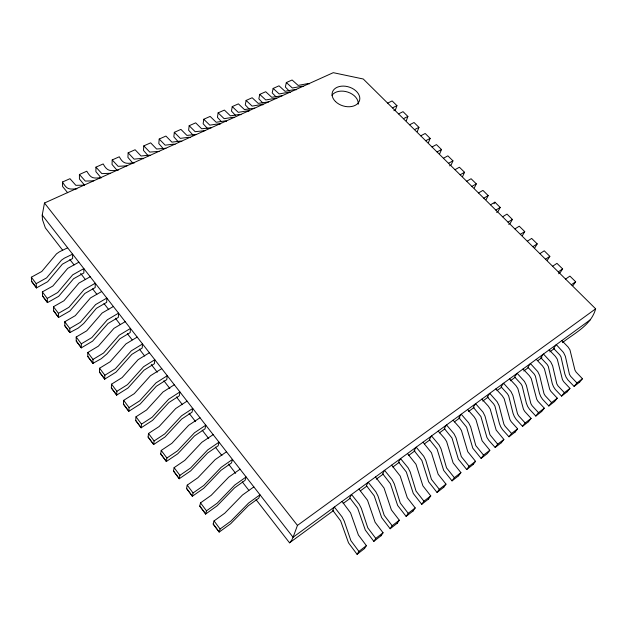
<?xml version="1.0" encoding="UTF-8"?>
<svg xmlns="http://www.w3.org/2000/svg" width="627" height="627" viewBox="0 0 627 627"><rect width="100%" height="100%" fill="white"/><g stroke="black" fill="none" stroke-linecap="round" stroke-linejoin="round"><path stroke-width="0.94" d="M125.188 321.682L113.957 328.344L98.337 346.182L87.796 352.507L87.772 356.473L92.921 363.362L101.268 358.699L106.864 353.989L119.82 338.831L130.189 332.584L130.463 328.454L119.24 335.194L103.541 353.048L92.984 359.42L92.921 363.362M118.237 170.191C110.227 170.889 107.397 171.696 103.173 163.937L95.955 167.143L95.892 171.665L100.978 177.7M137.195 337.099L125.949 343.902L110.14 361.771L99.575 368.221L99.474 372.117L104.709 379.108L116.026 372.148L131.811 354.404L142.196 348.04L142.548 343.972L131.302 350.854L115.415 368.739L104.842 375.244L104.709 379.108M134.586 162.808C126.552 163.514 123.543 164.658 119.287 156.781L112.202 159.924L112.045 164.454L117.139 170.403M116.669 395.096L116.881 391.295L127.469 384.664L143.559 366.74L154.814 359.726L154.383 363.723L143.983 370.212L128.01 387.995L116.669 395.096L111.355 387.995L111.535 384.171L122.116 377.595L138.112 359.686L149.383 352.75M150.629 155.559L149.391 155.12L141.059 156.013L135.111 149.751L128.151 152.839L127.908 157.361L132.579 162.824M161.758 368.637L150.472 375.714L134.272 393.654L123.676 400.363L123.417 404.117L128.809 411.32L140.166 404.07L156.342 386.263L166.751 379.641L167.268 375.714L155.99 382.878L139.711 400.833L129.099 407.597L128.809 411.32L123.425 404.031M165.951 148.254L156.617 149.022L150.652 142.846L143.81 145.879L143.489 150.402L148.168 155.794M181.846 141.459L180.576 141.059L171.9 142.157L165.92 136.059L159.203 139.045L158.796 143.559L163.482 148.889M174.314 384.759L163.012 391.985L146.616 409.956L135.996 416.798L135.659 420.474L141.13 427.786L152.51 420.396L168.882 402.558L179.306 395.802L179.91 391.946L168.624 399.258L152.134 417.245L141.506 424.15L141.13 427.786M196.604 134.413L186.909 135.408L180.921 129.397L174.322 132.328L173.844 136.843L178.523 142.102M153.646 444.512L154.101 440.953L164.744 433.908L181.446 415.889L192.748 408.428L192.058 412.205L181.618 419.095L165.034 436.972L153.646 444.512L148.09 437.082L148.513 433.492L159.148 426.509L175.748 408.498L187.065 401.131M211.526 127.681L201.667 128.778L195.663 122.845L189.174 125.729L188.625 130.236L193.304 135.432M226.629 121.238L225.312 120.878L216.166 122.265L210.147 116.41L203.775 119.248L203.148 123.746L207.255 128.237M200.013 417.754L188.68 425.278L171.869 443.313L161.217 450.437L160.708 453.948L166.351 461.488L177.755 453.799L194.55 435.89L205.005 428.86L205.781 425.169L194.464 432.779L177.559 450.829L166.9 458.016L166.351 461.488M241.034 114.733L239.71 114.388L230.415 115.862L224.395 110.086L218.125 112.868L217.436 117.367L221.535 121.803M254.742 108.173L244.42 109.56L238.393 103.863L232.233 106.598L231.473 111.089L235.572 115.478M179.251 478.73L179.894 475.344L190.561 468.016L207.686 449.935L219.019 442.168L218.149 445.773L207.678 452.953L190.679 470.885L179.251 478.73L173.522 471.073L174.118 467.648L184.785 460.383L201.816 442.317L213.156 434.636M268.662 101.895L258.199 103.377L252.164 97.749L246.105 100.438L245.282 104.921L249.295 109.169M62.708 250.275L45.348 227.883L42.456 219.607L42.221 215.139L44.478 203.023L333.266 72.677L363.26 79.002L595.65 308.829C591.104 325.358 574.818 332.882 562.419 342.632M282.338 95.719L271.742 97.287L265.699 91.73L259.743 94.379L258.865 98.854L262.87 103.055M226.512 451.785L215.155 459.622L197.913 477.719L187.23 485.133L186.54 488.472L192.356 496.247L203.799 488.237L221.017 470.274L231.496 462.953L232.468 459.434L221.119 467.358L203.775 485.47L193.085 492.955L192.356 496.247M296.234 89.802L294.862 89.512L285.05 91.307L279.007 85.821L273.145 88.423L272.204 92.898L276.209 97.044M309.464 83.83L308.076 83.548L298.154 85.421L292.104 79.997L286.335 82.56L285.34 87.028L289.345 91.127M240.078 469.2L228.69 477.178L211.221 495.299L200.522 502.87L199.747 506.114L205.656 514.015L217.107 505.84L234.553 487.853L245.039 480.376L246.121 476.967L234.749 485.039L217.185 503.175L206.479 510.817L205.656 514.015M213.188 523.992L219.199 532.017L220.101 528.984L230.814 521.186L248.621 503.026L260.001 494.781L258.81 498.104L248.316 505.73L230.642 523.741L219.176 532.088L213.172 524.062L214.05 520.919L224.764 513.192L242.461 495.04L253.857 486.889M387.69 103.102L392.141 100.931L396.946 105.657L395.418 109.96L393.866 110.713M595.65 308.829L297.457 525.402L293.075 537.261L291.673 540.278L289.533 542.817L256.02 499.594M406.296 120.721L407.887 116.45L403.036 111.661L398.584 113.879M417.292 131.592L418.954 127.344L414.039 122.508L409.596 124.773M428.437 142.595L430.153 138.387L425.184 133.488L420.748 135.8M439.699 153.74L441.486 149.555L436.463 144.602L432.034 146.961M443.454 158.255L447.866 155.841L452.96 160.857L451.103 165.011L449.567 165.841M462.64 176.414L464.56 172.292L459.411 167.221L455.006 169.682M474.31 187.951L476.308 183.868L471.096 178.734L466.7 181.242M486.121 199.629L488.19 195.585L482.923 190.389L478.534 192.944M494.06 203.751L494.883 202.176L500.221 207.435L498.081 211.448L496.56 212.357M502.635 216.777L507 214.113L512.4 219.434L510.182 223.408L508.669 224.341M522.432 235.517L524.728 231.582L519.258 226.198L514.908 228.918M534.831 247.775L537.206 243.879L531.672 238.425L527.331 241.207M358.91 551.415L350.908 540.686L344.239 521.115L342.013 516.82L334.379 507.039L332.702 510.253L340.626 520.857L348.51 542.849L357.077 554.323L358.91 551.415L366.372 545.647L358.385 534.996L350.579 512.886L342.036 501.435M547.387 260.181L549.84 256.333L544.236 250.808L539.91 253.645M364.491 548.586L366.372 545.647M375.761 538.397L367.79 527.832L361.34 508.364L359.146 504.116L351.528 494.491L349.756 497.752L357.656 508.191L365.298 530.058L373.833 541.36L375.761 538.397L383.058 532.762L375.103 522.267L367.532 500.283L358.942 489.068M381.091 535.748L383.058 532.762M552.646 266.24L556.956 263.348L562.638 268.936L560.091 272.745L558.602 273.756M392.165 525.724L384.218 515.323L377.979 495.957L375.816 491.748L368.229 482.273L366.364 485.58L374.233 495.863L381.639 517.604L390.151 528.741L392.165 525.724L399.305 520.206L391.373 509.876L384.037 488.018L375.471 476.967M397.252 523.247L399.305 520.206M408.216 513.325L400.3 503.073L394.265 483.817L392.134 479.647L384.563 470.321L382.611 473.667L390.456 483.801L397.643 505.425L406.116 516.389L408.216 513.325L415.199 507.925L407.299 497.744L400.183 476.011L391.656 465.132M413.068 511.013L415.199 507.925M573.023 285.528L575.657 281.766L569.904 276.107L565.609 279.054M423.923 501.192L416.038 491.09L410.199 471.935L408.099 467.805L400.551 458.619L398.521 462.005L406.327 471.998L413.303 493.488L421.744 504.296L423.923 501.192L430.757 495.91L422.896 485.87L415.991 464.27L407.495 453.54M428.547 499.037L430.757 495.91M439.3 489.311L431.447 479.357L425.796 460.312L423.719 456.221L416.203 447.169L414.086 450.594L421.869 460.437L428.641 481.81L437.043 492.461L439.3 489.311L445.993 484.138L438.155 474.247L431.462 452.765L422.998 442.192M443.712 487.304L445.993 484.138M454.356 477.68L446.534 467.867L441.071 448.924L439.025 444.872L431.525 435.953L429.338 439.417L437.09 449.12L443.657 470.368L452.028 480.87L454.356 477.68L460.916 472.617L453.109 462.859L446.612 441.51L444.637 438.43L438.179 431.086M458.556 475.822L460.916 472.617M469.098 466.284L461.315 456.613L456.025 437.771L454.003 433.759L446.534 424.973L444.277 428.468L451.996 438.038L458.368 459.16L466.707 469.513L469.098 466.284L475.525 461.323L467.758 451.706L461.448 430.483L459.489 427.434L453.055 420.2M473.103 464.568L475.525 461.323M483.542 455.124L475.791 445.585L470.673 426.854L468.682 422.872L461.237 414.22L458.909 417.739L466.598 427.183L472.782 448.18L481.089 458.392L483.542 455.124L489.836 450.264L482.1 440.781L475.979 419.675L474.036 416.673L467.624 409.541M489.836 450.264L487.359 453.548L481.089 458.392M497.697 444.19L489.977 434.777L485.024 416.148L483.056 412.205L475.634 403.678L473.252 407.229L480.901 416.54L486.913 437.419L488.825 440.373L495.181 447.49L497.697 444.19L503.865 439.425L496.161 430.075L490.22 409.094L488.292 406.116L481.897 399.093M501.326 442.74L503.865 439.425M511.569 433.476L505.143 426.321L503.889 424.189L499.092 405.669L497.148 401.758L489.75 393.348L487.304 396.93L493.668 403.976L494.93 406.116L499.468 423.734L500.761 426.869L502.658 429.793L508.991 436.807L511.569 433.476L517.612 428.805L511.193 421.697L509.947 419.573L504.179 398.717L502.258 395.778L495.886 388.858M515.01 432.152L517.612 428.805M525.167 422.974L518.756 415.92L517.518 413.812L512.87 395.386L510.958 391.514L503.591 383.222L501.083 386.828L507.423 393.78L508.669 395.896L513.066 413.42L514.336 416.532L516.217 419.416L522.534 426.336L525.167 422.974L531.093 418.397L524.689 411.39L523.459 409.29L517.855 388.552L515.958 385.644L509.602 378.826M528.436 421.767L531.093 418.397M538.499 412.676L532.111 405.724L530.881 403.639L526.382 385.315L524.493 381.475L517.15 373.3L514.587 376.929L520.912 383.779L522.15 385.871L526.398 403.302L527.644 406.39L529.517 409.251L535.811 416.062L538.499 412.676L544.307 408.185L537.927 401.28L536.704 399.195L531.265 378.583L529.384 375.706L523.051 368.982M541.603 411.586L544.307 408.185M551.564 402.573L545.2 395.723L543.985 393.654L539.635 375.44L537.77 371.631L530.45 363.566L527.832 367.218L534.141 373.974L535.364 376.043L539.479 393.38L540.701 396.444L542.559 399.274L548.829 405.99L551.564 402.573L557.27 398.176L550.914 391.366L549.699 389.304L544.416 368.809L542.543 365.964L536.234 359.334M554.511 401.601L557.27 398.176M564.371 392.682L558.03 385.926L556.823 383.881L552.614 365.76L550.765 361.991L543.491 354.02L540.811 357.703L547.097 364.365L548.304 366.419L552.285 383.661L553.492 386.702L555.334 389.5L561.588 396.123L564.371 392.682L569.959 388.364L563.626 381.647L562.427 379.609L557.301 359.24L555.444 356.418L549.166 349.874M567.161 391.812L569.959 388.364M576.95 382.972L570.625 376.302L569.434 374.272L565.358 356.261L563.532 352.523L556.29 344.662L553.563 348.361L559.817 354.929L561.016 356.967L564.872 374.107L566.056 377.125L567.882 379.899L574.12 386.428L576.95 382.972L582.436 378.732L576.127 372.109L574.928 370.087L569.951 349.835L568.109 347.044L561.855 340.586M579.583 382.204L582.436 378.732M357.077 554.323L364.538 548.515M373.833 541.36L381.13 535.677M390.151 528.741L397.291 523.177M406.116 516.389L413.115 510.942M421.744 504.296L428.594 498.967M437.043 492.461L443.759 487.242M452.028 480.87L458.611 475.752M466.707 469.513L473.158 464.497M495.181 447.49L501.381 442.67M508.991 436.807L515.073 432.081M522.534 426.336L528.49 421.697M535.811 416.062L541.657 411.508M548.829 405.99L554.566 401.523M561.588 396.123L567.216 391.742M574.12 386.428L579.646 382.125M289.533 542.817L333.697 510.417M343.165 503.473L350.266 498.269M360.517 490.745L366.826 486.121M376.286 479.177L383.387 473.973M392.855 467.029L399.164 462.397M408.624 455.453L414.933 450.829M424.401 443.885L429.918 439.833M439.386 432.889L444.904 428.844M454.371 421.9L459.889 417.848M468.565 411.484L474.083 407.432M482.759 401.068L488.284 397.016M496.96 390.652L501.686 387.188M510.362 380.816L515.096 377.352M523.772 370.988L528.506 367.516M537.966 360.572L541.916 357.68M549.801 351.888L554.534 348.424M590.407 319.699L293.075 537.261L42.221 215.139M571.362 284.752L575.657 281.766M558.328 271.859L562.638 268.936M545.521 259.194L549.84 256.333M532.872 246.685L537.206 243.879M520.379 234.333L524.728 231.582M508.042 222.13L512.4 219.434M495.847 210.076L500.221 207.435M490.51 204.794L494.883 202.176M483.809 198.163L488.19 195.585M471.912 186.399L476.308 183.868M460.155 174.776L464.56 172.292M448.54 163.286L452.96 160.857M81.314 347.844L92.592 341.151L108.009 323.477L118.354 317.356L118.55 313.155L107.342 319.77L91.832 337.585L81.298 343.839L81.314 347.844L76.235 341.057L76.188 337.02L86.714 330.821L102.138 313.022L113.354 306.485M437.066 151.938L441.486 149.555M425.717 140.722L430.153 138.387M64.863 325.774L69.871 332.467L69.785 328.477L80.295 322.349L95.625 304.573L106.817 298.091L106.692 302.347L96.362 308.351L83.728 323.461L78.203 328.101L69.871 332.553L64.863 325.86L64.746 321.761L75.256 315.679L90.5 297.919L101.692 291.516M58.593 317.481L69.832 311.039L84.88 293.444L95.194 287.558L95.249 283.239L84.081 289.596L68.931 307.324L58.436 313.343L58.593 317.481L53.656 310.882L53.467 306.721L63.954 300.756L79.026 283.036L90.202 276.758M414.51 129.632L418.954 127.344M47.48 302.622L58.687 296.312L73.571 278.749L83.861 272.972L83.846 268.599L72.701 274.83L57.723 292.527L47.252 298.428L47.48 302.622L42.612 296.124L42.362 291.9L52.825 286.045L67.716 268.372L78.869 262.204M403.443 118.691L407.887 116.45M36.46 287.911L47.652 281.711L62.363 264.194L72.638 258.528L72.607 254.162L64.338 258.167L61.422 260.205L46.625 277.863L36.178 283.647L36.46 287.911L31.671 281.499L31.35 277.212L41.79 271.475L56.516 253.841L59.424 251.811L67.645 247.798M392.486 107.852L396.946 105.657M67.677 192.732L62.606 186.54L62.481 182.018L69.973 178.687L75.851 185.318L84.136 185.184M84.52 185.13L79.441 179.016L79.417 174.494L86.769 171.226C91.55 179.048 92.921 178.248 101.59 177.707M204.958 130.643L195.169 131.694L189.174 125.729M159.023 151.381L149.775 152.095L143.81 145.879M126.975 165.841L118.127 166.32L112.202 159.924M303.64 86.463L302.261 86.173L292.386 88.015L286.335 82.56M290.317 92.482L288.945 92.185L279.187 93.94L273.145 88.423M110.501 173.279L101.864 173.624L95.955 167.143M276.781 98.596L275.418 98.282L265.777 99.967L259.743 94.379M262.995 104.819L261.647 104.497L252.132 106.096L246.105 100.438M93.721 180.85L85.303 181.07L79.417 174.494M248.966 111.151L247.634 110.814L238.26 112.335L232.233 106.598M234.702 117.594L233.377 117.241L224.145 118.675L218.125 112.868M220.179 124.154L218.87 123.785L209.786 125.134L203.775 119.248M190.357 137.619L189.08 137.227L180.31 138.379L174.322 132.328M175.043 144.539L173.781 144.124L165.175 145.174L159.203 139.045M143.567 158.749L142.337 158.302L134.092 159.14L128.151 152.839M76.925 188.845C68.359 189.323 67.199 189.652 62.481 182.018M44.478 203.023L297.457 525.402M69.887 259.539L74.08 264.939M80.664 273.435L85.452 279.611M92.631 288.875L96.824 294.275M104.004 303.539L108.792 309.714M115.376 318.21L120.165 324.386M127.352 333.65L132.14 339.826M139.319 349.082L144.704 356.034M151.295 364.522L157.275 372.242M163.859 380.738L169.846 388.45M176.43 396.946L182.41 404.666M188.993 413.154L195.577 421.642M202.16 430.13L208.744 438.626M215.327 447.114L221.911 455.602M228.494 464.09L235.674 473.354M242.257 481.842L248.841 490.338M31.35 277.212L36.178 283.647M42.362 291.9L47.252 298.428M53.467 306.721L58.436 313.343M64.746 321.761L69.785 328.477M76.188 337.02L81.298 343.839M87.796 352.507L92.984 359.42M99.575 368.221L104.842 375.244M111.535 384.171L116.881 391.295M123.676 400.363L129.099 407.597M135.996 416.798L141.506 424.15M148.513 433.492L154.101 440.953M161.217 450.437L166.9 458.016M174.118 467.648L179.894 475.344M187.23 485.133L193.085 492.955M200.522 502.87L206.479 510.817M214.05 520.919L220.101 528.984M31.663 281.405L36.46 287.817M42.605 296.03L47.472 302.535M53.656 310.796L58.585 317.395M76.235 340.97L81.314 347.758M87.772 356.387L92.929 363.276M99.481 372.03L104.709 379.029M111.363 387.917L116.677 395.01M135.667 420.396L141.138 427.708M148.097 437.003L153.654 444.433M160.724 453.87L166.367 461.417M173.538 471.002L179.267 478.66M186.556 488.394L192.371 496.176M199.762 506.044L205.672 513.944M331.965 95.273A14.115 9.891 16.9 0 1 347.969 92.153A14.115 9.891 16.9 0 1 358.244 104.207M335.437 101.488A14.202 9.907 16.9 0 0 359.052 101.723A14.202 9.907 16.9 0 0 343.33 86.095A14.202 9.907 16.9 0 0 335.437 101.488"/></g></svg>
